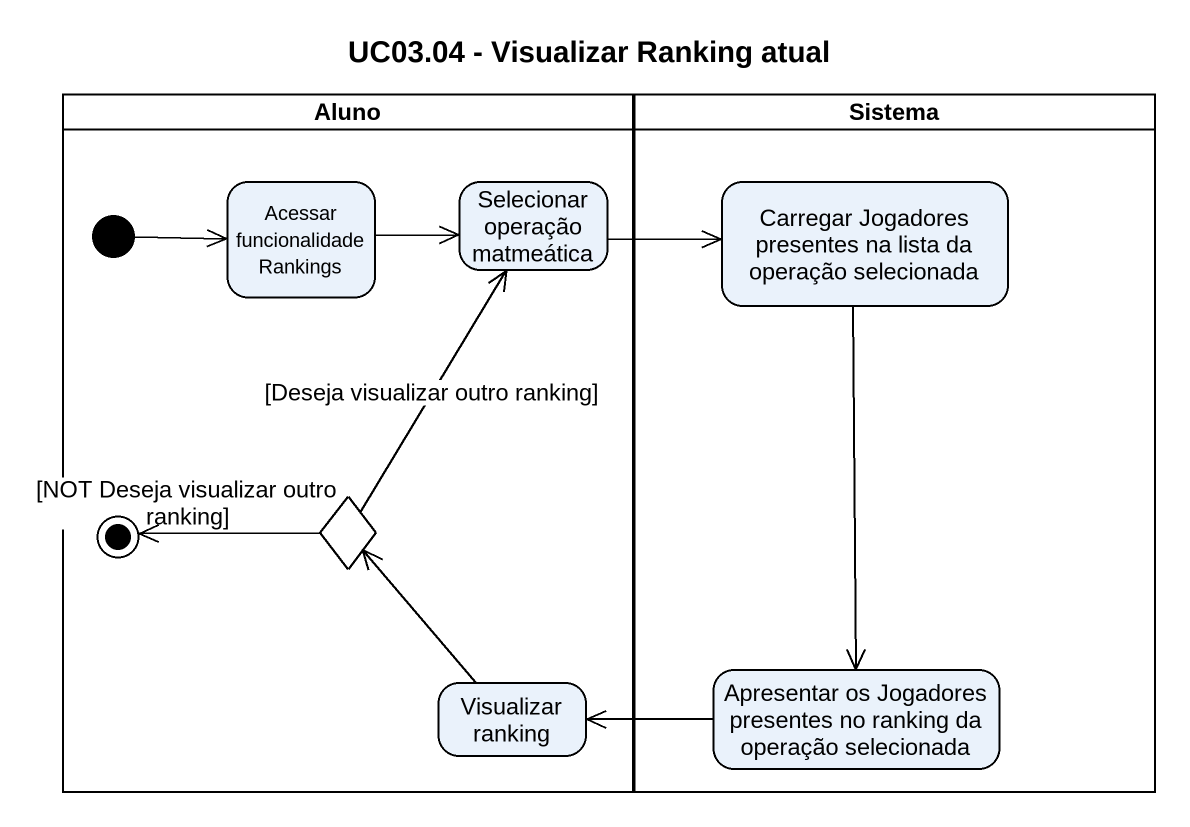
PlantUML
@startuml
title UC03.04 - Visualizar Ranking atual
hide empty description
state Aluno <<partition>> {
  state "Acessar funcionalidade Rankings" as Acessar_funcionalidade
  state "Selecionar operação matmeática" as Selecionar_operação
  state choice1 <<choice>>
  state "Visualizar ranking" as Visualizar_ranking
  [*] -right-> Acessar_funcionalidade
  choice1 -left-> [*] : [NOT Deseja visualizar outro ranking]
}
state Sistema <<partition>> {
  state "Carregar Jogadores presentes na lista da operação selecionada" as Carregar_Jogadores
  state "Apresentar os Jogadores presentes no ranking da operação selecionada" as Apresentar_os_Jogadores
}
Acessar_funcionalidade -right-> Selecionar_operação
Selecionar_operação -right-> Carregar_Jogadores
Carregar_Jogadores --> Apresentar_os_Jogadores
choice1 -up-> Selecionar_operação : [Deseja visualizar outro ranking]
Visualizar_ranking -up-> choice1
Apresentar_os_Jogadores -left-> Visualizar_ranking
@enduml
